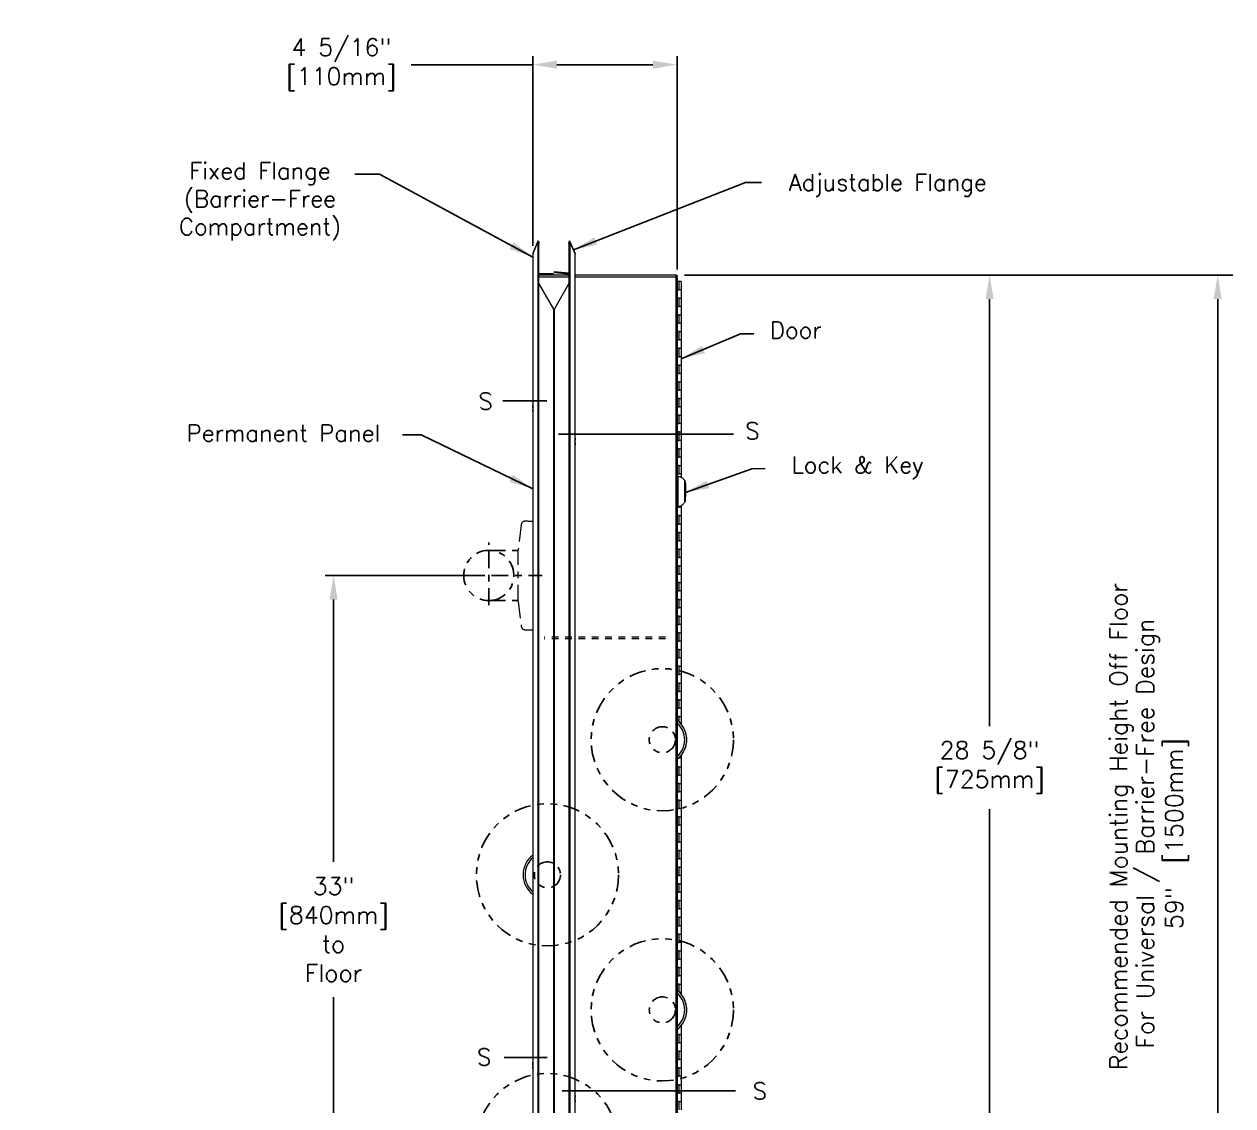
# Model space of a CAD drawing. Header units: inches. Extents: x 1.6 to 46.9, y 1.4 to 31.6.
# Drawn here: x 28.82 to 46.88, y 10.12 to 26.27 of the extents above; entities that cross this region are included whole.
import ezdxf

# ---------------------------------------------------------------- set-up
doc = ezdxf.new("R2010")
doc.units = ezdxf.units.IN
doc.header["$MEASUREMENT"] = 0
doc.header["$PDSIZE"] = -1
for name, pattern in [('CENTER', [0.4, 0.25, -0.05, 0.05, -0.05]), ('HIDDEN', [0.075, 0.05, -0.025]), ('PHANTOM', [0.5, 0.25, -0.05, 0.05, -0.05, 0.05, -0.05])]:
    doc.linetypes.add(name, pattern=pattern)
doc.layers.add('DIMENSIONS', color=1, linetype='Continuous')
doc.layers.add('Object', color=4, linetype='Continuous')
doc.styles.get("Standard").update_dxf_attribs({"font": 'romans.shx'})
doc.dimstyles.get("Standard").update_dxf_attribs({"dimscale": 2, "dimtxt": 0.13, "dimasz": 0.18, "dimexe": 0.063, "dimexo": 0.0625, "dimgap": 0.09, "dimtad": 0, "dimtih": 1, "dimtoh": 1, "dimdec": 4, "dimlfac": 2, "dimzin": 4, "dimdsep": 46, "dimlunit": 5, "dimtxsty": 'Standard', "dimcen": 0.09, "dimadec": 0, "dimazin": 1, "dimtfac": 1, "dimtdec": 4, "dimtofl": 0, "dimtmove": 0, "dimatfit": 3, "dimfxl": 1, "dimfrac": 2, "dimtolj": 1, "dimtzin": 0, "dimarcsym": 0})

# ---------------------------------------------------------------- blocks, each defined once
blk = doc.blocks.new('*D27')
at = {"layer": 'Defpoints', "color": 0}
for p in [(36.417, 25.67), (36.417, 22.841), (38.572, 22.486)]:
    blk.add_point(p, dxfattribs=at)
at = {"layer": 'DIMENSIONS', "color": 0, "lineweight": -2}
for p, q in [((36.417, 25.67), (34.598, 25.67)), ((36.417, 22.966), (36.417, 25.796)), ((38.212, 25.67), (36.777, 25.67)), ((38.572, 22.611), (38.572, 25.796))]:
    blk.add_line(p, q, dxfattribs=at)
at = {"layer": 'DIMENSIONS', "color": 0}
for points in [[(36.777, 25.73), (36.777, 25.61), (36.417, 25.67)], [(38.212, 25.73), (38.212, 25.61), (38.572, 25.67)]]:
    blk.add_solid(points, dxfattribs=at)
at = {"layer": 'DIMENSIONS', "color": 0, "insert": (33.558, 25.67), "char_height": 0.26, "attachment_point": 5}
blk.add_mtext('\\A1;4 5/16"\\P[110mm]', dxfattribs=at)
blk = doc.blocks.new('*D29')
at = {"layer": 'Defpoints', "color": 0}
for p in [(38.557, 22.528), (43.242, 22.528), (38.557, 8.213)]:
    blk.add_point(p, dxfattribs=at)
at = {"layer": 'DIMENSIONS', "color": 0, "lineweight": -2}
for p, q in [((38.682, 22.528), (43.368, 22.528)), ((43.242, 22.168), (43.242, 15.79)), ((43.242, 8.573), (43.242, 14.551)), ((38.682, 8.213), (43.368, 8.213))]:
    blk.add_line(p, q, dxfattribs=at)
at = {"layer": 'DIMENSIONS', "color": 0}
for points in [[(43.182, 22.168), (43.302, 22.168), (43.242, 22.528)], [(43.182, 8.573), (43.302, 8.573), (43.242, 8.213)]]:
    blk.add_solid(points, dxfattribs=at)
at = {"layer": 'DIMENSIONS', "color": 0, "insert": (43.242, 15.171), "char_height": 0.26, "attachment_point": 5}
blk.add_mtext('\\A1;28 5/8"\\P[725mm]', dxfattribs=at)
blk = doc.blocks.new('*D30')
at = {"layer": 'Defpoints', "color": 0}
for p in [(35.76, 18.04), (33.442, 7.461), (35.76, 7.461)]:
    blk.add_point(p, dxfattribs=at)
at = {"layer": 'DIMENSIONS', "color": 0, "lineweight": -2}
for p, q in [((35.635, 18.04), (33.316, 18.04)), ((33.442, 17.68), (33.442, 13.76)), ((33.442, 7.821), (33.442, 11.741))]:
    blk.add_line(p, q, dxfattribs=at)
at = {"layer": 'DIMENSIONS', "color": 0}
for points in [[(33.382, 17.68), (33.502, 17.68), (33.442, 18.04)], [(33.382, 7.821), (33.502, 7.821), (33.442, 7.461)]]:
    blk.add_solid(points, dxfattribs=at)
at = {"layer": 'DIMENSIONS', "color": 0, "insert": (33.442, 12.75), "char_height": 0.26, "attachment_point": 5}
blk.add_mtext('\\A1;33"\\P[840mm]\\Pto\\PFloor', dxfattribs=at)

msp = doc.modelspace()

# ---------------------------------------------------------------- hatches: boundary and pattern name
at = {"linetype": 'Continuous', "lineweight": 0}
h = msp.add_hatch(dxfattribs=at)
h.set_pattern_fill('ANSI31', scale=2, style=0)
edge = h.paths.add_edge_path(flags=0)
edge.add_arc((28.840461, 13.071284), 0.022, 0, 360)

# ---------------------------------------------------------------- linework, layer by layer
at = {"layer": 'DIMENSIONS'}
for p, q in [((38.688372, 22.527983), (46.876033, 22.527983)), ((46.649803, 22.167983), (46.649803, 6.058206)), ((36.626689, 20.650204), (35.972015, 20.650204)), ((39.416514, 20.150204), (36.801101, 20.150204)), ((36.630283, 10.840204), (35.990458, 10.840204)), ((39.444011, 10.340204), (36.853801, 10.340204))]:
    msp.add_line(p, q, dxfattribs=at)
at = {"layer": 'DIMENSIONS', "linetype": 'CENTER', "lineweight": 15}
for p, q in [((36.244256, 18.797258), (36.199012, 18.429869)), ((36.34657, 18.852119), (36.306287, 18.852119)), ((36.199012, 17.649869), (36.199012, 18.429869)), ((36.199012, 17.649869), (36.244256, 17.28248)), ((36.306287, 17.227619), (36.416699, 17.227619))]:
    msp.add_line(p, q, dxfattribs=at)
at = {"layer": 'DIMENSIONS', "linetype": 'CENTER'}
for p, q in [((35.760012, 17.597561), (35.760012, 18.531809)), ((35.760012, 18.414869), (36.199012, 18.414869)), ((35.251723, 18.039869), (36.558813, 18.039869)), ((35.760012, 17.664869), (36.199012, 17.664869))]:
    msp.add_line(p, q, dxfattribs=at)
at = {"layer": 'DIMENSIONS', "linetype": 'PHANTOM'}
for centre, radius in [((38.352422, 15.585483), 1.0625), ((38.352422, 15.585483), 0.195), ((36.636199, 13.567983), 1.0625), ((36.636199, 13.567983), 0.195), ((38.352516, 11.550483), 1.0625), ((38.352516, 11.550483), 0.195), ((36.636199, 9.537983), 1.0625)]:
    msp.add_circle(centre, radius, dxfattribs=at)
at = {"layer": 'DIMENSIONS', "linetype": 'CENTER', "lineweight": 15}
for centre, radius, start, end in [((36.306287, 18.789619), 0.0625, 90, 172.9793855), ((36.399818, 19.663402), 0.813029, 266.2447879, 271.1897536), ((36.306287, 17.290119), 0.0625, 187.0206145, 270)]:
    msp.add_arc(centre, radius, start, end, dxfattribs=at)
at = {"layer": 'DIMENSIONS', "linetype": 'CENTER'}
msp.add_arc((35.760012, 18.039869), 0.375, 272.8064997, 270, dxfattribs=at)
at = {"layer": 'DIMENSIONS'}
msp.add_solid([(46.709803, 22.167983), (46.589803, 22.167983), (46.649803, 22.527983)], dxfattribs=at)
at = {"layer": 'Object', "linetype": 'Continuous', "lineweight": 15}
for p, q in [((36.495034, 23.032132), (36.419065, 22.852332)), ((36.419065, 22.840656), (36.495034, 23.020456)), ((36.496194, 23.034879), (36.495034, 23.032132)), ((36.510012, 23.029041), (36.496194, 23.034879)), ((36.496194, 7.749782), (36.496194, 23.006185)), ((36.496194, 23.006185), (36.510012, 23.000347)), ((36.508052, 23.024404), (36.510012, 23.029041)), ((36.510012, 7.75562), (36.510012, 23.000347)), ((36.971024, 23.034879), (36.957207, 23.029041)), ((36.957207, 23.029041), (36.959166, 23.024404)), ((36.957207, 23.000347), (36.971024, 23.006185)), ((36.957207, 23.000347), (36.957207, 7.75562)), ((36.972184, 23.032132), (36.971024, 23.034879)), ((36.971024, 23.006185), (36.971024, 7.749782)), ((37.048153, 22.852332), (36.972184, 23.032132)), ((36.972184, 23.020456), (37.048153, 22.840656)), ((36.416699, 22.840656), (36.419065, 22.840656)), ((36.416699, 22.840656), (36.416699, 20.57848)), ((36.419065, 22.840656), (36.419065, 20.54183)), ((37.048153, 20.059805), (37.048153, 22.840656)), ((37.048153, 22.840656), (37.050519, 22.840656)), ((37.050519, 20.088701), (37.050519, 22.840656)), ((36.739731, 22.566572), (36.741299, 22.58149)), ((36.741299, 22.58149), (36.957207, 22.558797)), ((36.510012, 22.550483), (36.729199, 22.550483)), ((36.729199, 22.535483), (36.510012, 22.535483)), ((36.957207, 22.527983), (36.510012, 22.527983)), ((36.957207, 22.497983), (36.510012, 22.497983)), ((36.510012, 22.395823), (36.729199, 22.016179)), ((36.729199, 22.535483), (36.729199, 22.550483)), ((36.739731, 22.566572), (36.957207, 22.543714)), ((36.957207, 22.402587), (36.739731, 22.023833)), ((36.957207, 22.399856), (36.741299, 22.023833)), ((38.556949, 22.527983), (37.050519, 22.527983)), ((38.556949, 22.497983), (37.050519, 22.497983)), ((38.556949, 22.497983), (38.556949, 22.527983)), ((38.556949, 8.227983), (38.556949, 22.497983)), ((38.572199, 22.48581), (38.572199, 8.227983)), ((38.603698, 22.432983), (38.572199, 22.432983)), ((38.634949, 22.432983), (38.603698, 22.432983)), ((38.603698, 22.307983), (38.603698, 22.432983)), ((38.634949, 22.432983), (38.634949, 22.307983)), ((38.572448, 22.182983), (38.572448, 22.307983)), ((38.572448, 22.307983), (38.603698, 22.307983)), ((38.572449, 22.307983), (38.572448, 22.307983)), ((38.572449, 22.182983), (38.572449, 22.307983)), ((38.572449, 22.182983), (38.572449, 22.307983)), ((38.634949, 22.307983), (38.603698, 22.307983)), ((38.634949, 22.307983), (38.603699, 22.307983)), ((38.634949, 22.307983), (38.634949, 22.182983)), ((38.603698, 22.182983), (38.572448, 22.182983)), ((38.572449, 22.182983), (38.572448, 22.182983)), ((38.572448, 21.932983), (38.572448, 22.057983)), ((38.572448, 22.057983), (38.603698, 22.057983)), ((38.572449, 22.057983), (38.572448, 22.057983)), ((38.572449, 21.932983), (38.572449, 22.057983)), ((38.572449, 21.932983), (38.572449, 22.057983)), ((38.603698, 22.182983), (38.634949, 22.182983)), ((38.603698, 22.057983), (38.603698, 22.182983)), ((38.634949, 22.057983), (38.603698, 22.057983)), ((38.603699, 22.182983), (38.634949, 22.182983)), ((38.634949, 22.057983), (38.603699, 22.057983)), ((38.634949, 22.182983), (38.634949, 22.057983)), ((38.634949, 22.057983), (38.634949, 21.932983)), ((36.729199, 22.016179), (36.729199, 8.739788)), ((36.739731, 22.023833), (36.741299, 22.023833)), ((36.739731, 8.732134), (36.739731, 22.023833)), ((36.741299, 8.732134), (36.741299, 22.023833)), ((38.603698, 21.932983), (38.572448, 21.932983)), ((38.572449, 21.932983), (38.572448, 21.932983)), ((38.603698, 21.932983), (38.634949, 21.932983)), ((38.603698, 21.807983), (38.603698, 21.932983)), ((38.603699, 21.932983), (38.634949, 21.932983)), ((38.634949, 21.932983), (38.634949, 21.807983)), ((38.572448, 21.682983), (38.572448, 21.807983)), ((38.572448, 21.807983), (38.603698, 21.807983)), ((38.572448, 21.807983), (38.572449, 21.807983)), ((38.603698, 21.682983), (38.572448, 21.682983)), ((38.572448, 21.682983), (38.572449, 21.682983)), ((38.572449, 21.682983), (38.572449, 21.807983)), ((38.572449, 21.682983), (38.572449, 21.807983)), ((38.634949, 21.807983), (38.603698, 21.807983)), ((38.603698, 21.682983), (38.634949, 21.682983)), ((38.603698, 21.557983), (38.603698, 21.682983)), ((38.634949, 21.807983), (38.603699, 21.807983)), ((38.603699, 21.682983), (38.634949, 21.682983)), ((38.634949, 21.807983), (38.634949, 21.682983)), ((38.634949, 21.682983), (38.634949, 21.557983)), ((38.572448, 21.432983), (38.572448, 21.557983)), ((38.572448, 21.557983), (38.603698, 21.557983)), ((38.572448, 21.557983), (38.572449, 21.557983)), ((38.572449, 21.432983), (38.572449, 21.557983)), ((38.572449, 21.432983), (38.572449, 21.557983)), ((38.634949, 21.557983), (38.603698, 21.557983)), ((38.634949, 21.557983), (38.603699, 21.557983)), ((38.634949, 21.557983), (38.634949, 21.432983)), ((38.603698, 21.432983), (38.572448, 21.432983)), ((38.572448, 21.432983), (38.572449, 21.432983)), ((38.572448, 21.182983), (38.572448, 21.307983)), ((38.572448, 21.307983), (38.603698, 21.307983)), ((38.572448, 21.307983), (38.572449, 21.307983)), ((38.572449, 21.182983), (38.572449, 21.307983)), ((38.572449, 21.182983), (38.572449, 21.307983)), ((38.603698, 21.432983), (38.634949, 21.432983)), ((38.603698, 21.307983), (38.603698, 21.432983)), ((38.634949, 21.307983), (38.603698, 21.307983)), ((38.603699, 21.432983), (38.634949, 21.432983)), ((38.634949, 21.307983), (38.603699, 21.307983)), ((38.634949, 21.432983), (38.634949, 21.307983)), ((38.634949, 21.307983), (38.634949, 21.182983)), ((38.603698, 21.182983), (38.572448, 21.182983)), ((38.572448, 21.182983), (38.572449, 21.182983)), ((38.603698, 21.057983), (38.603698, 21.182983)), ((38.603698, 21.182983), (38.634949, 21.182983)), ((38.603699, 21.182983), (38.634949, 21.182983)), ((38.634949, 21.182983), (38.634949, 21.057983)), ((38.572448, 20.932983), (38.572448, 21.057983)), ((38.572448, 21.057983), (38.603698, 21.057983)), ((38.572448, 21.057983), (38.572449, 21.057983)), ((38.572449, 20.932983), (38.572449, 21.057983)), ((38.572449, 20.932983), (38.572449, 21.057983)), ((38.634949, 21.057983), (38.603698, 21.057983)), ((38.634949, 21.057983), (38.603699, 21.057983)), ((38.634949, 21.057983), (38.634949, 20.932983)), ((38.603698, 20.932983), (38.572448, 20.932983)), ((38.572448, 20.932983), (38.572449, 20.932983)), ((38.572448, 20.682983), (38.572448, 20.807983)), ((38.572448, 20.807983), (38.603698, 20.807983)), ((38.572448, 20.807983), (38.572449, 20.807983)), ((38.572449, 20.682983), (38.572449, 20.807983)), ((38.572449, 20.682983), (38.572449, 20.807983)), ((38.603698, 20.932983), (38.634949, 20.932983)), ((38.603698, 20.807983), (38.603698, 20.932983)), ((38.634949, 20.807983), (38.603698, 20.807983)), ((38.603699, 20.932983), (38.634949, 20.932983)), ((38.634949, 20.807983), (38.603699, 20.807983)), ((38.634949, 20.932983), (38.634949, 20.807983)), ((38.634949, 20.807983), (38.634949, 20.682983)), ((38.603698, 20.682983), (38.572448, 20.682983)), ((38.572448, 20.682983), (38.572449, 20.682983)), ((38.603698, 20.682983), (38.634949, 20.682983)), ((38.603698, 20.557983), (38.603698, 20.682983)), ((38.603699, 20.682983), (38.634949, 20.682983)), ((38.634949, 20.682983), (38.634949, 20.557983)), ((36.416699, 20.57848), (36.416699, 20.482487)), ((36.416699, 20.482487), (36.416699, 10.76848)), ((36.419065, 20.519136), (36.419065, 10.73183)), ((38.572448, 20.432983), (38.572448, 20.557983)), ((38.572448, 20.557983), (38.603698, 20.557983)), ((38.572448, 20.557983), (38.572449, 20.557983)), ((38.603698, 20.432983), (38.572448, 20.432983)), ((38.572448, 20.432983), (38.572449, 20.432983)), ((38.572449, 20.432983), (38.572449, 20.557983)), ((38.572449, 20.432983), (38.572449, 20.557983)), ((38.634949, 20.557983), (38.603698, 20.557983)), ((38.603698, 20.432983), (38.634949, 20.432983)), ((38.603698, 20.307983), (38.603698, 20.432983)), ((38.634949, 20.557983), (38.603699, 20.557983)), ((38.603699, 20.432983), (38.634949, 20.432983)), ((38.634949, 20.557983), (38.634949, 20.432983)), ((38.634949, 20.432983), (38.634949, 20.307983)), ((38.572448, 20.182983), (38.572448, 20.307983)), ((38.572448, 20.307983), (38.603698, 20.307983)), ((38.572448, 20.307983), (38.572449, 20.307983)), ((38.572449, 20.182983), (38.572449, 20.307983)), ((38.572449, 20.182983), (38.572449, 20.307983)), ((38.634949, 20.307983), (38.603698, 20.307983)), ((38.634949, 20.307983), (38.603699, 20.307983)), ((38.634949, 20.307983), (38.634949, 20.182983)), ((37.050519, 19.986078), (37.050519, 20.088701)), ((38.603698, 20.182983), (38.572448, 20.182983)), ((38.572448, 19.932983), (38.572448, 20.057983)), ((38.572448, 20.057983), (38.603698, 20.057983)), ((38.572449, 19.932983), (38.572449, 20.057983)), ((38.572449, 19.932983), (38.572449, 20.057983)), ((38.603698, 20.182983), (38.634949, 20.182983)), ((38.603698, 20.057983), (38.603698, 20.182983)), ((38.634949, 20.057983), (38.603698, 20.057983)), ((38.603699, 20.182983), (38.634949, 20.182983)), ((38.634949, 20.057983), (38.603699, 20.057983)), ((38.634949, 20.182983), (38.634949, 20.057983)), ((38.634949, 20.057983), (38.634949, 19.932983)), ((37.048153, 10.249805), (37.048153, 20.014974)), ((37.050519, 10.278701), (37.050519, 19.986078)), ((38.603698, 19.932983), (38.572448, 19.932983)), ((38.603698, 19.932983), (38.634949, 19.932983)), ((38.603698, 19.807983), (38.603698, 19.932983)), ((38.603699, 19.932983), (38.634949, 19.932983)), ((38.634949, 19.932983), (38.634949, 19.807983)), ((38.572448, 19.682983), (38.572448, 19.807983)), ((38.572448, 19.807983), (38.603698, 19.807983)), ((38.603698, 19.682983), (38.572448, 19.682983)), ((38.572449, 19.682983), (38.572449, 19.807983)), ((38.572449, 19.682983), (38.572449, 19.807983)), ((38.634949, 19.807983), (38.603698, 19.807983)), ((38.603698, 19.682983), (38.634949, 19.682983)), ((38.603698, 19.557983), (38.603698, 19.682983)), ((38.634949, 19.807983), (38.603699, 19.807983)), ((38.603699, 19.682983), (38.634949, 19.682983)), ((38.634949, 19.807983), (38.634949, 19.682983)), ((38.634949, 19.682983), (38.634949, 19.557983)), ((38.572448, 19.515406), (38.572448, 19.557983)), ((38.572448, 19.557983), (38.603698, 19.557983)), ((38.572449, 19.515405), (38.572449, 19.557983)), ((38.572449, 19.515405), (38.572449, 19.557983)), ((38.634949, 19.557983), (38.603698, 19.557983)), ((38.634949, 19.557983), (38.603699, 19.557983)), ((38.634949, 19.557983), (38.634949, 19.506681)), ((38.696908, 19.352635), (38.696908, 19.414676)), ((38.696908, 19.414676), (38.696909, 19.414676)), ((38.696909, 19.414676), (38.696909, 19.352635)), ((38.696908, 19.219676), (38.696908, 19.236717)), ((38.696909, 19.219676), (38.696908, 19.219676)), ((38.696909, 19.236717), (38.696909, 19.219676)), ((38.572448, 18.932983), (38.572448, 19.057983)), ((38.572448, 19.057983), (38.603698, 19.057983)), ((38.572449, 18.932983), (38.572449, 19.057983)), ((38.572449, 18.932983), (38.572449, 19.057983)), ((38.603698, 19.057983), (38.603698, 19.070464)), ((38.634949, 19.057983), (38.603698, 19.057983)), ((38.634949, 19.057983), (38.603699, 19.057983)), ((38.634949, 19.082873), (38.634949, 19.057983)), ((38.634949, 19.057983), (38.634949, 18.932983)), ((38.603698, 18.932983), (38.572448, 18.932983)), ((38.572448, 18.682983), (38.572448, 18.807983)), ((38.572448, 18.807983), (38.603698, 18.807983)), ((38.572449, 18.682983), (38.572449, 18.807983)), ((38.572449, 18.682983), (38.572449, 18.807983)), ((38.603698, 18.932983), (38.634949, 18.932983)), ((38.603698, 18.807983), (38.603698, 18.932983)), ((38.634949, 18.807983), (38.603698, 18.807983)), ((38.603699, 18.932983), (38.634949, 18.932983)), ((38.634949, 18.807983), (38.603699, 18.807983)), ((38.634949, 18.932983), (38.634949, 18.807983)), ((38.634949, 18.807983), (38.634949, 18.682983)), ((38.603698, 18.682983), (38.572448, 18.682983)), ((38.603698, 18.682983), (38.634949, 18.682983)), ((38.603698, 18.557983), (38.603698, 18.682983)), ((38.603699, 18.682983), (38.634949, 18.682983)), ((38.634949, 18.682983), (38.634949, 18.557983)), ((38.572448, 18.432983), (38.572448, 18.557983)), ((38.572448, 18.557983), (38.603698, 18.557983)), ((38.603698, 18.432983), (38.572448, 18.432983)), ((38.572449, 18.432983), (38.572449, 18.557983)), ((38.572449, 18.432983), (38.572449, 18.557983)), ((38.634949, 18.557983), (38.603698, 18.557983)), ((38.603698, 18.432983), (38.634949, 18.432983)), ((38.603698, 18.307983), (38.603698, 18.432983)), ((38.634949, 18.557983), (38.603699, 18.557983)), ((38.603699, 18.432983), (38.634949, 18.432983)), ((38.634949, 18.557983), (38.634949, 18.432983)), ((38.634949, 18.432983), (38.634949, 18.307983)), ((38.572448, 18.182983), (38.572448, 18.307983)), ((38.572448, 18.307983), (38.603698, 18.307983)), ((38.572449, 18.182983), (38.572449, 18.307983)), ((38.572449, 18.182983), (38.572449, 18.307983)), ((38.634949, 18.307983), (38.603698, 18.307983)), ((38.634949, 18.307983), (38.603699, 18.307983)), ((38.634949, 18.307983), (38.634949, 18.182983)), ((38.603698, 18.182983), (38.572448, 18.182983)), ((38.572448, 17.932983), (38.572448, 18.057983)), ((38.572448, 18.057983), (38.603698, 18.057983)), ((38.572449, 17.932983), (38.572449, 18.057983)), ((38.572449, 17.932983), (38.572449, 18.057983)), ((38.603698, 18.182983), (38.634949, 18.182983)), ((38.603698, 18.057983), (38.603698, 18.182983)), ((38.634949, 18.057983), (38.603698, 18.057983)), ((38.603699, 18.182983), (38.634949, 18.182983)), ((38.634949, 18.057983), (38.603699, 18.057983)), ((38.634949, 18.182983), (38.634949, 18.057983)), ((38.634949, 18.057983), (38.634949, 17.932983)), ((38.603698, 17.932983), (38.572448, 17.932983)), ((38.603698, 17.932983), (38.634949, 17.932983)), ((38.603698, 17.807983), (38.603698, 17.932983)), ((38.603699, 17.932983), (38.634949, 17.932983)), ((38.634949, 17.932983), (38.634949, 17.807983)), ((38.572448, 17.682983), (38.572448, 17.807983)), ((38.572448, 17.807983), (38.603698, 17.807983)), ((38.572449, 17.682983), (38.572449, 17.807983)), ((38.572449, 17.682983), (38.572449, 17.807983)), ((38.634949, 17.807983), (38.603698, 17.807983)), ((38.634949, 17.807983), (38.603699, 17.807983)), ((38.634949, 17.807983), (38.634949, 17.682983)), ((38.603698, 17.682983), (38.572448, 17.682983)), ((38.572448, 17.432983), (38.572448, 17.557983)), ((38.572448, 17.557983), (38.603698, 17.557983)), ((38.572449, 17.432983), (38.572449, 17.557983)), ((38.572449, 17.432983), (38.572449, 17.557983)), ((38.603698, 17.682983), (38.634949, 17.682983)), ((38.603698, 17.557983), (38.603698, 17.682983)), ((38.634949, 17.557983), (38.603698, 17.557983)), ((38.603699, 17.682983), (38.634949, 17.682983)), ((38.634949, 17.557983), (38.603699, 17.557983)), ((38.634949, 17.682983), (38.634949, 17.557983)), ((38.634949, 17.557983), (38.634949, 17.432983)), ((38.603698, 17.432983), (38.572448, 17.432983)), ((38.603698, 17.307983), (38.603698, 17.432983)), ((38.603698, 17.432983), (38.634949, 17.432983)), ((38.603699, 17.432983), (38.634949, 17.432983)), ((38.634949, 17.432983), (38.634949, 17.307983)), ((38.572448, 17.182983), (38.572448, 17.307983)), ((38.572448, 17.307983), (38.603698, 17.307983)), ((38.603698, 17.182983), (38.572448, 17.182983)), ((38.572449, 17.182983), (38.572449, 17.307983)), ((38.572449, 17.182983), (38.572449, 17.307983)), ((38.634949, 17.307983), (38.603698, 17.307983)), ((38.603698, 17.182983), (38.634949, 17.182983)), ((38.603698, 17.057983), (38.603698, 17.182983)), ((38.634949, 17.307983), (38.603699, 17.307983)), ((38.603699, 17.182983), (38.634949, 17.182983)), ((38.634949, 17.307983), (38.634949, 17.182983)), ((38.634949, 17.182983), (38.634949, 17.057983)), ((38.572448, 16.932983), (38.572448, 17.057983)), ((38.572448, 17.057983), (38.603698, 17.057983)), ((38.572449, 16.932983), (38.572449, 17.057983)), ((38.572449, 16.932983), (38.572449, 17.057983)), ((38.634949, 17.057983), (38.603698, 17.057983)), ((38.634949, 17.057983), (38.603699, 17.057983)), ((38.634949, 17.057983), (38.634949, 16.932983)), ((38.603698, 16.932983), (38.572448, 16.932983)), ((38.572448, 16.682983), (38.572448, 16.807983)), ((38.572448, 16.807983), (38.603698, 16.807983)), ((38.572449, 16.682983), (38.572449, 16.807983)), ((38.572449, 16.682983), (38.572449, 16.807983)), ((38.603698, 16.807983), (38.603698, 16.932983)), ((38.603698, 16.932983), (38.634949, 16.932983)), ((38.634949, 16.807983), (38.603698, 16.807983)), ((38.603699, 16.932983), (38.634949, 16.932983)), ((38.634949, 16.807983), (38.603699, 16.807983)), ((38.634949, 16.932983), (38.634949, 16.807983)), ((38.634949, 16.807983), (38.634949, 16.682983)), ((38.603698, 16.682983), (38.572448, 16.682983)), ((38.603698, 16.557983), (38.603698, 16.682983)), ((38.603698, 16.682983), (38.634949, 16.682983)), ((38.603699, 16.682983), (38.634949, 16.682983)), ((38.634949, 16.682983), (38.634949, 16.557983)), ((38.572448, 16.432983), (38.572448, 16.557983)), ((38.572448, 16.557983), (38.603698, 16.557983)), ((38.603698, 16.432983), (38.572448, 16.432983)), ((38.572449, 16.432983), (38.572449, 16.557983)), ((38.572449, 16.432983), (38.572449, 16.557983)), ((38.634949, 16.557983), (38.603698, 16.557983)), ((38.603698, 16.307983), (38.603698, 16.432983)), ((38.603698, 16.432983), (38.634949, 16.432983)), ((38.634949, 16.557983), (38.603699, 16.557983)), ((38.603699, 16.432983), (38.634949, 16.432983)), ((38.634949, 16.557983), (38.634949, 16.432983)), ((38.634949, 16.432983), (38.634949, 16.307983)), ((38.572448, 16.182983), (38.572448, 16.307983)), ((38.572448, 16.307983), (38.603698, 16.307983)), ((38.572449, 16.182983), (38.572449, 16.307983)), ((38.572449, 16.182983), (38.572449, 16.307983)), ((38.634949, 16.307983), (38.603698, 16.307983)), ((38.634949, 16.307983), (38.603699, 16.307983)), ((38.634949, 16.307983), (38.634949, 16.182983)), ((38.603698, 16.182983), (38.572448, 16.182983)), ((38.603698, 16.182983), (38.634949, 16.182983)), ((38.603698, 16.057983), (38.603698, 16.182983)), ((38.603699, 16.182983), (38.634949, 16.182983)), ((38.634949, 16.182983), (38.634949, 16.057983)), ((38.572448, 15.932983), (38.572448, 16.057983)), ((38.572448, 16.057983), (38.603698, 16.057983)), ((38.603698, 15.932983), (38.572448, 15.932983)), ((38.572449, 15.932983), (38.572449, 16.057983)), ((38.572449, 15.932983), (38.572449, 16.057983)), ((38.634949, 16.057983), (38.603698, 16.057983)), ((38.603698, 15.932983), (38.634949, 15.932983)), ((38.603698, 15.850309), (38.603698, 15.932983)), ((38.634949, 16.057983), (38.603699, 16.057983)), ((38.603699, 15.932983), (38.634949, 15.932983)), ((38.634949, 16.057983), (38.634949, 15.932983)), ((38.634949, 15.932983), (38.634949, 15.81669)), ((38.634949, 15.354277), (38.634949, 15.307983)), ((38.691019, 15.449181), (38.691063, 15.449181)), ((38.691204, 15.449642), (38.691063, 15.449181)), ((38.691066, 15.449181), (38.69111, 15.449181)), ((38.691251, 15.449642), (38.69111, 15.449181)), ((38.709353, 15.508945), (38.709205, 15.50846)), ((38.7094, 15.508945), (38.709251, 15.50846)), ((38.709309, 15.508945), (38.709353, 15.508945)), ((38.709312, 15.508958), (38.709353, 15.508945)), ((38.709356, 15.508945), (38.7094, 15.508945)), ((38.709359, 15.508958), (38.7094, 15.508945)), ((38.572448, 15.182983), (38.572448, 15.294185)), ((38.603698, 15.182983), (38.572448, 15.182983)), ((38.572449, 15.182983), (38.572449, 15.294186)), ((38.572449, 15.182983), (38.572449, 15.294185)), ((38.589621, 15.307983), (38.603698, 15.307983)), ((38.603698, 15.307983), (38.603698, 15.320658)), ((38.634949, 15.307983), (38.603698, 15.307983)), ((38.603698, 15.182983), (38.634949, 15.182983)), ((38.603698, 15.057983), (38.603698, 15.182983)), ((38.634949, 15.307983), (38.603699, 15.307983)), ((38.603699, 15.182983), (38.634949, 15.182983)), ((38.634949, 15.307983), (38.634949, 15.182983)), ((38.634949, 15.182983), (38.634949, 15.057983)), ((38.572448, 14.932983), (38.572448, 15.057983)), ((38.572448, 15.057983), (38.603698, 15.057983)), ((38.572449, 14.932983), (38.572449, 15.057983)), ((38.572449, 14.932983), (38.572449, 15.057983)), ((38.634949, 15.057983), (38.603698, 15.057983)), ((38.634949, 15.057983), (38.603699, 15.057983)), ((38.634949, 15.057983), (38.634949, 14.932983)), ((38.603698, 14.932983), (38.572448, 14.932983)), ((38.572448, 14.682983), (38.572448, 14.807983)), ((38.572448, 14.807983), (38.603698, 14.807983)), ((38.572449, 14.682983), (38.572449, 14.807983)), ((38.572449, 14.682983), (38.572449, 14.807983)), ((38.603698, 14.807983), (38.603698, 14.932983)), ((38.603698, 14.932983), (38.634949, 14.932983)), ((38.634949, 14.807983), (38.603698, 14.807983)), ((38.603699, 14.932983), (38.634949, 14.932983)), ((38.634949, 14.807983), (38.603699, 14.807983)), ((38.634949, 14.932983), (38.634949, 14.807983)), ((38.634949, 14.807983), (38.634949, 14.682983)), ((38.603698, 14.682983), (38.572448, 14.682983)), ((38.603698, 14.557983), (38.603698, 14.682983)), ((38.603698, 14.682983), (38.634949, 14.682983)), ((38.603699, 14.682983), (38.634949, 14.682983)), ((38.634949, 14.682983), (38.634949, 14.557983)), ((38.572448, 14.432983), (38.572448, 14.557983)), ((38.572448, 14.557983), (38.603698, 14.557983)), ((38.572449, 14.432983), (38.572449, 14.557983)), ((38.572449, 14.432983), (38.572449, 14.557983)), ((38.634949, 14.557983), (38.603698, 14.557983)), ((38.634949, 14.557983), (38.603699, 14.557983)), ((38.634949, 14.557983), (38.634949, 14.432983)), ((38.603698, 14.432983), (38.572448, 14.432983)), ((38.572448, 14.182983), (38.572448, 14.307983)), ((38.572448, 14.307983), (38.603698, 14.307983)), ((38.572449, 14.182983), (38.572449, 14.307983)), ((38.572449, 14.182983), (38.572449, 14.307983)), ((38.603698, 14.432983), (38.634949, 14.432983)), ((38.603698, 14.307983), (38.603698, 14.432983)), ((38.634949, 14.307983), (38.603698, 14.307983)), ((38.603699, 14.432983), (38.634949, 14.432983)), ((38.634949, 14.307983), (38.603699, 14.307983)), ((38.634949, 14.432983), (38.634949, 14.307983)), ((38.634949, 14.307983), (38.634949, 14.182983)), ((38.603698, 14.182983), (38.572448, 14.182983)), ((38.603698, 14.057983), (38.603698, 14.182983)), ((38.603698, 14.182983), (38.634949, 14.182983)), ((38.603699, 14.182983), (38.634949, 14.182983)), ((38.634949, 14.182983), (38.634949, 14.057983)), ((38.572448, 13.932983), (38.572448, 14.057983)), ((38.572448, 14.057983), (38.603698, 14.057983)), ((38.603698, 13.932983), (38.572448, 13.932983)), ((38.572449, 13.932983), (38.572449, 14.057983)), ((38.572449, 13.932983), (38.572449, 14.057983)), ((38.634949, 14.057983), (38.603698, 14.057983)), ((38.603698, 13.807983), (38.603698, 13.932983)), ((38.603698, 13.932983), (38.634949, 13.932983)), ((38.634949, 14.057983), (38.603699, 14.057983)), ((38.603699, 13.932983), (38.634949, 13.932983)), ((38.634949, 14.057983), (38.634949, 13.932983)), ((38.634949, 13.932983), (38.634949, 13.807983)), ((38.572448, 13.682983), (38.572448, 13.807983)), ((38.572448, 13.807983), (38.603698, 13.807983)), ((38.572449, 13.682983), (38.572449, 13.807983)), ((38.572449, 13.682983), (38.572449, 13.807983)), ((38.634949, 13.807983), (38.603698, 13.807983)), ((38.634949, 13.807983), (38.603699, 13.807983)), ((38.634949, 13.807983), (38.634949, 13.682983)), ((38.603698, 13.682983), (38.572448, 13.682983)), ((38.572448, 13.432983), (38.572448, 13.557983)), ((38.572448, 13.557983), (38.603698, 13.557983)), ((38.572449, 13.432983), (38.572449, 13.557983)), ((38.572449, 13.432983), (38.572449, 13.557983)), ((38.603698, 13.557983), (38.603698, 13.682983)), ((38.603698, 13.682983), (38.634949, 13.682983)), ((38.634949, 13.557983), (38.603698, 13.557983)), ((38.603699, 13.682983), (38.634949, 13.682983)), ((38.634949, 13.557983), (38.603699, 13.557983)), ((38.634949, 13.682983), (38.634949, 13.557983)), ((38.634949, 13.557983), (38.634949, 13.432983)), ((38.603698, 13.432983), (38.572448, 13.432983)), ((38.603698, 13.307983), (38.603698, 13.432983)), ((38.603698, 13.432983), (38.634949, 13.432983)), ((38.603699, 13.432983), (38.634949, 13.432983)), ((38.634949, 13.432983), (38.634949, 13.307983)), ((38.572448, 13.182983), (38.572448, 13.307983)), ((38.572448, 13.307983), (38.603698, 13.307983)), ((38.603698, 13.182983), (38.572448, 13.182983)), ((38.572449, 13.182983), (38.572449, 13.307983)), ((38.572449, 13.182983), (38.572449, 13.307983)), ((38.634949, 13.307983), (38.603698, 13.307983)), ((38.603698, 13.182983), (38.634949, 13.182983)), ((38.603698, 13.057983), (38.603698, 13.182983)), ((38.634949, 13.307983), (38.603699, 13.307983)), ((38.603699, 13.182983), (38.634949, 13.182983)), ((38.634949, 13.307983), (38.634949, 13.182983)), ((38.634949, 13.182983), (38.634949, 13.057983)), ((38.572448, 12.932983), (38.572448, 13.057983)), ((38.572448, 13.057983), (38.603698, 13.057983)), ((38.572449, 12.932983), (38.572449, 13.057983)), ((38.572449, 12.932983), (38.572449, 13.057983)), ((38.634949, 13.057983), (38.603698, 13.057983)), ((38.634949, 13.057983), (38.603699, 13.057983)), ((38.634949, 13.057983), (38.634949, 12.932983)), ((38.571917, 10.282983), (38.571917, 12.902983)), ((38.603698, 12.932983), (38.572448, 12.932983)), ((38.603698, 12.932983), (38.634949, 12.932983)), ((38.603698, 12.807983), (38.603698, 12.932983)), ((38.603699, 12.932983), (38.634949, 12.932983)), ((38.634949, 12.932983), (38.634949, 12.807983)), ((38.572448, 12.682983), (38.572448, 12.807983)), ((38.572448, 12.807983), (38.603698, 12.807983)), ((38.603698, 12.682983), (38.572448, 12.682983)), ((38.572449, 12.682983), (38.572449, 12.807983)), ((38.572449, 12.682983), (38.572449, 12.807983)), ((38.634949, 12.807983), (38.603698, 12.807983)), ((38.603698, 12.557983), (38.603698, 12.682983)), ((38.603698, 12.682983), (38.634949, 12.682983)), ((38.634949, 12.807983), (38.603699, 12.807983)), ((38.603699, 12.682983), (38.634949, 12.682983)), ((38.634949, 12.807983), (38.634949, 12.682983)), ((38.634949, 12.682983), (38.634949, 12.557983)), ((38.572448, 12.432983), (38.572448, 12.557983)), ((38.572448, 12.557983), (38.603698, 12.557983)), ((38.572449, 12.432983), (38.572449, 12.557983)), ((38.572449, 12.432983), (38.572449, 12.557983)), ((38.634949, 12.557983), (38.603698, 12.557983)), ((38.634949, 12.557983), (38.603699, 12.557983)), ((38.634949, 12.557983), (38.634949, 12.432983)), ((38.603698, 12.432983), (38.572448, 12.432983)), ((38.572448, 12.182983), (38.572448, 12.307983)), ((38.572448, 12.307983), (38.603698, 12.307983)), ((38.572449, 12.182983), (38.572449, 12.307983)), ((38.572449, 12.182983), (38.572449, 12.307983)), ((38.603698, 12.432983), (38.634949, 12.432983)), ((38.603698, 12.307983), (38.603698, 12.432983)), ((38.634949, 12.307983), (38.603698, 12.307983)), ((38.603699, 12.432983), (38.634949, 12.432983)), ((38.634949, 12.307983), (38.603699, 12.307983)), ((38.634949, 12.432983), (38.634949, 12.307983)), ((38.634949, 12.307983), (38.634949, 12.182983)), ((38.603698, 12.182983), (38.572448, 12.182983)), ((38.603698, 12.182983), (38.634949, 12.182983)), ((38.603698, 12.057983), (38.603698, 12.182983)), ((38.603699, 12.182983), (38.634949, 12.182983)), ((38.634949, 12.182983), (38.634949, 12.057983)), ((38.572448, 11.932983), (38.572448, 12.057983)), ((38.572448, 12.057983), (38.603698, 12.057983)), ((38.603698, 11.932983), (38.572448, 11.932983)), ((38.572449, 11.932983), (38.572449, 12.057983)), ((38.572449, 11.932983), (38.572449, 12.057983)), ((38.634949, 12.057983), (38.603698, 12.057983)), ((38.603698, 11.932983), (38.634949, 11.932983)), ((38.603698, 11.815309), (38.603698, 11.932983)), ((38.634949, 12.057983), (38.603699, 12.057983)), ((38.603699, 11.932983), (38.634949, 11.932983)), ((38.634949, 12.057983), (38.634949, 11.932983)), ((38.634949, 11.932983), (38.634949, 11.807983)), ((38.634949, 11.807983), (38.611203, 11.807983)), ((38.634949, 11.807983), (38.634949, 11.78169)), ((38.715439, 11.588499), (38.715483, 11.588499)), ((38.715483, 11.588499), (38.715493, 11.587983)), ((38.715486, 11.588499), (38.71553, 11.588499)), ((38.71553, 11.588499), (38.715539, 11.587983)), ((38.716603, 11.52601), (38.716647, 11.52601)), ((38.716647, 11.52601), (38.716603, 11.526009)), ((38.716637, 11.526529), (38.716647, 11.52601)), ((38.716649, 11.52601), (38.716693, 11.52601)), ((38.716693, 11.52601), (38.716649, 11.526009)), ((38.716684, 11.526529), (38.716693, 11.52601)), ((38.572448, 11.182983), (38.572448, 11.259185)), ((38.572449, 11.182983), (38.572449, 11.259186)), ((38.572449, 11.182983), (38.572449, 11.259185)), ((38.634949, 11.307983), (38.625314, 11.307983)), ((38.634949, 11.319277), (38.634949, 11.307983)), ((38.634949, 11.307983), (38.634949, 11.182983)), ((38.603698, 11.182983), (38.572448, 11.182983)), ((38.572448, 10.932983), (38.572448, 11.057983)), ((38.572448, 11.057983), (38.603698, 11.057983)), ((38.572449, 10.932983), (38.572449, 11.057983)), ((38.572449, 10.932983), (38.572449, 11.057983)), ((38.603698, 11.057983), (38.603698, 11.182983)), ((38.603698, 11.182983), (38.634949, 11.182983)), ((38.634949, 11.057983), (38.603698, 11.057983)), ((38.603699, 11.182983), (38.634949, 11.182983)), ((38.634949, 11.057983), (38.603699, 11.057983)), ((38.634949, 11.182983), (38.634949, 11.057983)), ((38.634949, 11.057983), (38.634949, 10.932983)), ((38.603698, 10.932983), (38.572448, 10.932983)), ((38.603698, 10.807983), (38.603698, 10.932983)), ((38.603698, 10.932983), (38.634949, 10.932983)), ((38.603699, 10.932983), (38.634949, 10.932983)), ((38.634949, 10.932983), (38.634949, 10.807983)), ((36.416699, 10.76848), (36.416699, 10.672487)), ((36.416699, 10.672487), (36.416699, 7.915311)), ((36.419065, 10.709136), (36.419065, 7.915311)), ((38.572448, 10.682983), (38.572448, 10.807983)), ((38.572448, 10.807983), (38.603698, 10.807983)), ((38.603698, 10.682983), (38.572448, 10.682983)), ((38.572449, 10.682983), (38.572449, 10.807983)), ((38.572449, 10.682983), (38.572449, 10.807983)), ((38.634949, 10.807983), (38.603698, 10.807983)), ((38.603698, 10.682983), (38.634949, 10.682983)), ((38.603698, 10.557983), (38.603698, 10.682983)), ((38.634949, 10.807983), (38.603699, 10.807983)), ((38.603699, 10.682983), (38.634949, 10.682983)), ((38.634949, 10.807983), (38.634949, 10.682983)), ((38.634949, 10.682983), (38.634949, 10.557983)), ((38.572448, 10.432983), (38.572448, 10.557983)), ((38.572448, 10.557983), (38.603698, 10.557983)), ((38.572449, 10.432983), (38.572449, 10.557983)), ((38.572449, 10.432983), (38.572449, 10.557983)), ((38.634949, 10.557983), (38.603698, 10.557983)), ((38.634949, 10.557983), (38.603699, 10.557983)), ((38.634949, 10.557983), (38.634949, 10.432983)), ((38.603698, 10.432983), (38.572448, 10.432983)), ((38.572448, 10.432983), (38.572449, 10.432983)), ((38.572448, 10.182983), (38.572448, 10.307983)), ((38.572448, 10.307983), (38.603698, 10.307983)), ((38.572448, 10.307983), (38.572449, 10.307983)), ((38.572449, 10.182983), (38.572449, 10.307983)), ((38.572449, 10.182983), (38.572449, 10.307983)), ((38.603698, 10.432983), (38.634949, 10.432983)), ((38.603698, 10.307983), (38.603698, 10.432983)), ((38.634949, 10.307983), (38.603698, 10.307983)), ((38.603699, 10.432983), (38.634949, 10.432983)), ((38.634949, 10.307983), (38.603699, 10.307983)), ((38.634949, 10.432983), (38.634949, 10.307983)), ((38.634949, 10.307983), (38.634949, 10.182983)), ((37.048153, 7.915311), (37.048153, 10.204974)), ((37.050519, 10.176078), (37.050519, 10.278701)), ((37.050519, 7.915311), (37.050519, 10.176078)), ((38.603698, 10.182983), (38.572448, 10.182983)), ((38.572448, 10.182983), (38.572449, 10.182983)), ((38.603698, 10.057983), (38.603698, 10.182983)), ((38.603698, 10.182983), (38.634949, 10.182983)), ((38.603699, 10.182983), (38.634949, 10.182983)), ((38.634949, 10.182983), (38.634949, 10.057983))]:
    msp.add_line(p, q, dxfattribs=at)
at = {"layer": 'Object', "linetype": 'HIDDEN', "lineweight": 15}
for p, q in [((38.399449, 17.117983), (36.589449, 17.117983)), ((38.399449, 17.092983), (36.589449, 17.092983))]:
    msp.add_line(p, q, dxfattribs=at)
at = {"layer": 'Object', "linetype": 'Continuous', "lineweight": 15, "flags": 128}
for points in [[(38.588627, 19.067275), (38.588625, 19.07073), (38.588624, 19.080989), (38.588622, 19.097741), (38.588621, 19.120477), (38.58862, 19.148506), (38.588619, 19.180976), (38.588618, 19.2169), (38.588618, 19.255188), (38.588618, 19.294676), (38.588618, 19.334164), (38.588618, 19.372452), (38.588619, 19.408377), (38.58862, 19.440847), (38.588621, 19.468876), (38.588622, 19.491612), (38.588624, 19.508364), (38.588625, 19.518623), (38.588627, 19.522077), (38.588627, 19.522077)], [(38.686909, 19.137176), (38.686907, 19.139251), (38.686906, 19.148362), (38.686905, 19.164315), (38.686904, 19.186364), (38.686903, 19.213477), (38.686902, 19.244386), (38.686902, 19.277648), (38.686902, 19.311705), (38.686902, 19.344966), (38.686903, 19.375876), (38.686904, 19.402989), (38.686905, 19.425037), (38.686906, 19.44099), (38.686907, 19.450101), (38.686909, 19.452176)], [(38.696908, 19.352635), (38.696907, 19.343704), (38.696906, 19.330167), (38.696906, 19.313296), (38.696906, 19.294676), (38.696906, 19.276056), (38.696906, 19.259185), (38.696907, 19.245648), (38.696908, 19.236717)], [(38.696909, 19.236717), (38.69691, 19.245648), (38.696911, 19.259185), (38.696911, 19.276056), (38.696911, 19.294676), (38.696911, 19.313296), (38.696911, 19.330167), (38.69691, 19.343704), (38.696909, 19.352635)]]:
    msp.add_lwpolyline(points, dxfattribs=at)
at = {"layer": 'Object', "linetype": 'Continuous', "lineweight": 15}
for centre, radius, start, end in [((36.446699, 22.840656), 0.03, 157.095, 180), ((36.433884, 22.846494), 0.015928, 158.498426, 201.501574), ((37.033334, 22.846494), 0.015928, 338.498426, 21.501574), ((37.020519, 22.840656), 0.03, 360, 22.905), ((-214.954477, 19.248595), 253.651454, 359.97878535, 0.04203285), ((38.352515, 15.585483), 0.365, 347.8956332, 52.9956659), ((38.352468, 15.585483), 0.365, 347.8956332, 52.9864915), ((38.352423, 15.585483), 0.365, 307.0224426, 52.9775574), ((38.352516, 15.585483), 0.365, 307.0040726, 52.9467704), ((38.352422, 15.585483), 0.335, 310.9995695, 49.0004305), ((38.352471, 15.585483), 0.365, 347.8956332, 52.9378317), ((38.352424, 15.585483), 0.365, 347.8956332, 52.9286504), ((38.352424, 15.585483), 0.365, 307.022181, 338.0726868), ((38.352471, 15.585483), 0.365, 307.0130055, 338.0726868), ((38.352468, 15.585483), 0.365, 307.0135085, 338.0726868), ((38.352515, 15.585483), 0.365, 307.0043341, 338.0726868), ((38.352424, 15.585483), 0.365, 338.0726868, 347.8956332), ((38.352468, 15.585483), 0.365, 338.0726868, 347.8956332), ((38.352471, 15.585483), 0.365, 338.0726868, 347.8956332), ((38.352515, 15.585483), 0.365, 338.0726868, 347.8956332), ((36.636199, 13.567983), 0.365, 126.96807, 181.0669248), ((36.636199, 13.567983), 0.335, 130.9366279, 181.0669248), ((36.636199, 13.567983), 0.365, 181.0669248, 233.03193), ((36.636199, 13.567983), 0.335, 181.0669248, 229.0633721), ((38.352515, 11.550483), 0.365, 5.9784, 52.9956659), ((38.352468, 11.550483), 0.365, 5.9784, 52.9864915), ((38.352423, 11.550483), 0.365, 307.0224426, 52.9775574), ((38.352516, 11.550483), 0.365, 307.0040726, 52.9467704), ((38.352422, 11.550483), 0.335, 310.9995695, 49.0004305), ((38.352471, 11.550483), 0.365, 5.9784, 52.9378317), ((38.352424, 11.550483), 0.365, 5.9784, 52.9286504), ((38.352424, 11.550483), 0.365, 356.1554485, 5.9784), ((38.352468, 11.550483), 0.365, 356.1554485, 5.9784), ((38.352471, 11.550483), 0.365, 356.1554485, 5.9784), ((38.352515, 11.550483), 0.365, 356.1554485, 5.9784), ((38.352424, 11.550483), 0.365, 307.022181, 356.1554485), ((38.352471, 11.550483), 0.365, 307.0130055, 356.1554485), ((38.352468, 11.550483), 0.365, 307.0135085, 356.1554485), ((38.352515, 11.550483), 0.365, 307.0043341, 356.1554485)]:
    msp.add_arc(centre, radius, start, end, dxfattribs=at)
at = {"layer": 'Object', "linetype": 'Continuous', "lineweight": 15, "extrusion": (0, 0, -1)}
for centre, major_axis, ratio, start_param, end_param in [((36.484071, 23.006185), (0, 0.033426), 0.362701598, 1.129685416, 1.570796327), ((36.497888, 23.000347), (0, 0.033426), 0.362701598, 0.994346285, 1.570796327), ((36.96933, 23.000347), (0, 0.033426), 0.362701598, 4.71238898, 5.288839022), ((36.983148, 23.006185), (0, 0.033426), 0.362701598, 4.71238898, 5.153499892), ((36.377247, 20.530483), (0, 0.099622), 0.42251938, 1.456647393, 1.684945261), ((37.089166, 20.03739), (0, 0.099622), 0.42251938, 4.48544328, 4.93933468), ((36.377247, 10.720483), (0, 0.099622), 0.42251938, 1.456647393, 1.684945261), ((37.089166, 10.22739), (0, 0.099622), 0.42251938, 4.48544328, 4.93933468)]:
    msp.add_ellipse(centre, major_axis=major_axis, ratio=ratio, start_param=start_param, end_param=end_param, dxfattribs=at)
at = {"layer": 'Object', "linetype": 'Continuous', "lineweight": 15}
for points, knots in [([(36.495034, 23.032132), (36.494878, 23.031682), (36.494561, 23.030769), (36.494336, 23.028828), (36.494324, 23.026462), (36.494533, 23.023671), (36.494863, 23.021551), (36.495034, 23.020456)], [0, 0, 0, 0, 0.1936042914, 0.3924773938, 0.5862549315, 0.7862569506, 1, 1, 1, 1]), ([(36.508052, 23.024404), (36.507838, 23.023646), (36.507405, 23.022112), (36.507835, 23.019758), (36.508052, 23.018566)], [0, 0, 0, 0, 0.493724728, 1, 1, 1, 1]), ([(36.959166, 23.018566), (36.95938, 23.019729), (36.959813, 23.022084), (36.959383, 23.023624), (36.959166, 23.024404)], [0, 0, 0, 0, 0.493724728, 1, 1, 1, 1]), ([(36.972184, 23.020456), (36.972465, 23.022437), (36.973027, 23.026404), (36.972832, 23.030199), (36.972353, 23.031628), (36.972184, 23.032132)], [0, 0, 0, 0, 0.3922605294, 0.7856369594, 1, 1, 1, 1]), ([(38.556949, 22.527983), (38.558946, 22.527983), (38.560941, 22.527587), (38.56463, 22.526059), (38.566321, 22.524928), (38.569144, 22.522105), (38.570275, 22.520414), (38.571802, 22.516725), (38.572199, 22.51473), (38.572199, 22.510737), (38.571802, 22.508742), (38.570275, 22.505053), (38.569144, 22.503362), (38.566321, 22.500539), (38.56463, 22.499408), (38.560941, 22.49788), (38.558946, 22.497483), (38.556949, 22.497483)], [0, 0, 0, 0, 0.125, 0.125, 0.25, 0.25, 0.375, 0.375, 0.5, 0.5, 0.625, 0.625, 0.75, 0.75, 0.875, 0.875, 1, 1, 1, 1]), ([(38.572199, 22.48581), (38.572199, 22.486824), (38.571802, 22.487839), (38.570275, 22.489868), (38.569144, 22.490882), (38.566321, 22.492911), (38.56463, 22.493926), (38.560941, 22.495954), (38.558946, 22.496969), (38.556949, 22.497983)], [0.5, 0.5, 0.5, 0.5, 0.625, 0.625, 0.75, 0.75, 0.875, 0.875, 1, 1, 1, 1]), ([(36.419065, 20.54183), (36.418464, 20.549259), (36.417433, 20.562027), (36.416916, 20.573628), (36.416699, 20.57848)], [0, 0, 0, 0, 0.581825721, 1, 1, 1, 1]), ([(36.416699, 20.482487), (36.417065, 20.489113), (36.417711, 20.500817), (36.418655, 20.513594), (36.419065, 20.519136)], [0, 0, 0, 0, 0.566202017, 1, 1, 1, 1]), ([(37.050519, 20.088701), (37.050147, 20.082365), (37.049603, 20.073088), (37.048502, 20.063002), (37.048153, 20.059805)], [0, 0, 0, 0, 0.682977773, 1, 1, 1, 1]), ([(37.048153, 20.014974), (37.04835, 20.013024), (37.048954, 20.007038), (37.050113, 19.99721), (37.050383, 19.98981), (37.050519, 19.986078)], [0, 0, 0, 0, 0.193203953, 0.593053044, 1, 1, 1, 1]), ([(38.57407, 19.514869), (38.574117, 19.514968), (38.574829, 19.516468), (38.577259, 19.518929), (38.581562, 19.521472), (38.585908, 19.52253), (38.588439, 19.521922), (38.589213, 19.521736)], [0, 0, 0, 0, 0.018562745, 0.280703316, 0.562281253, 0.866328799, 1, 1, 1, 1]), ([(38.589003, 19.521301), (38.594469, 19.520729), (38.608272, 19.519287), (38.628567, 19.511236), (38.648536, 19.49932), (38.664721, 19.485079), (38.67705, 19.469698), (38.684471, 19.457976), (38.687189, 19.451312), (38.687646, 19.45019)], [0, 0, 0, 0, 0.129116858, 0.326048339, 0.507659019, 0.675695405, 0.830489552, 0.97146794, 1, 1, 1, 1]), ([(38.681853, 19.449438), (38.682586, 19.449501), (38.685024, 19.44971), (38.688714, 19.448255), (38.692197, 19.445832), (38.694425, 19.443108), (38.695633, 19.440958), (38.696001, 19.439725), (38.696093, 19.439418)], [0, 0, 0, 0, 0.117056932, 0.389806067, 0.609053426, 0.793934169, 0.948758498, 1, 1, 1, 1]), ([(38.695471, 19.148544), (38.695252, 19.148003), (38.694404, 19.145909), (38.691644, 19.142971), (38.687189, 19.140222), (38.683711, 19.139862), (38.681909, 19.139676)], [0, 0, 0, 0, 0.1019374895, 0.3948459228, 0.6864735685, 1, 1, 1, 1]), ([(38.588604, 19.067411), (38.58709, 19.067315), (38.583909, 19.067112), (38.579607, 19.068837), (38.576297, 19.071348), (38.574178, 19.07406), (38.572955, 19.076436), (38.572558, 19.077904), (38.572408, 19.078459)], [0, 0, 0, 0, 0.210365749, 0.441689905, 0.629105657, 0.787426072, 0.919567275, 1, 1, 1, 1]), ([(38.686931, 19.1381), (38.684409, 19.132961), (38.67815, 19.120211), (38.663841, 19.103224), (38.644867, 19.087224), (38.622782, 19.075519), (38.603501, 19.068803), (38.591837, 19.068109), (38.588859, 19.067932)], [0, 0, 0, 0, 0.135793083, 0.336896889, 0.522361519, 0.722679539, 0.929199889, 1, 1, 1, 1]), ([(36.419065, 10.73183), (36.418464, 10.739259), (36.417433, 10.752027), (36.416916, 10.763628), (36.416699, 10.76848)], [0, 0, 0, 0, 0.581825721, 1, 1, 1, 1]), ([(36.416699, 10.672487), (36.417065, 10.679113), (36.417711, 10.690817), (36.418655, 10.703594), (36.419065, 10.709136)], [0, 0, 0, 0, 0.566202017, 1, 1, 1, 1]), ([(37.050519, 10.278701), (37.050147, 10.272365), (37.049603, 10.263088), (37.048502, 10.253002), (37.048153, 10.249805)], [0, 0, 0, 0, 0.682977773, 1, 1, 1, 1]), ([(37.048153, 10.204974), (37.048359, 10.20302), (37.04942, 10.192924), (37.050028, 10.183599), (37.050519, 10.176078)], [0, 0, 0, 0, 0.19356419, 1, 1, 1, 1])]:
    msp.add_open_spline(points, degree=3, knots=knots, dxfattribs=at)
msp.add_open_spline([(38.556949, 22.497983), (38.558946, 22.496969), (38.560941, 22.495954), (38.562785, 22.49494)], degree=3, dxfattribs=at)

# ---------------------------------------------------------------- texts
at = {"layer": 'DIMENSIONS', "char_height": 0.25}
for s, insert, width, attachment_point in [('Fixed Flange\\P(Barrier-Free Compartment)', (32.342803, 24.208077), 3.37049672, 2), ('Adjustable Flange', (41.721671, 24.036036), 3.53119409, 2), ('Door', (40.347877, 21.83048), 3.53119409, 2), ('S', (35.606295, 20.767951), 2.8776271, 1), ('Permanent Panel', (32.692324, 20.290698), 3.37049672, 2), ('S', (39.59148, 20.325146), 2.8776271, 1), ('Lock & Key', (41.270318, 19.817836), 3.53119409, 2), ('S', (35.582897, 10.971114), 2.8776271, 1), ('S', (39.70337, 10.464596), 2.8776271, 1)]:
    msp.add_mtext(s, dxfattribs=dict(at, insert=insert, width=width, attachment_point=attachment_point))
at = {"layer": 'DIMENSIONS', "char_height": 0.26, "attachment_point": 5, "rotation": 90}
for s, insert in [('\\A1;Recommended Mounting Height Off Floor', (45.211408, 14.288782)), ('\\A1;For Universal / Barrier-Free Design \\P59"  [1500mm]', (45.826153, 14.183598))]:
    msp.add_mtext(s, dxfattribs=dict(at, insert=insert))

# ---------------------------------------------------------------- dimensions: what is measured, and where the dimension line sits
at = {"layer": 'DIMENSIONS'}
for base, p1, p2, angle, text, picture, middle in [((36.416699, 25.670119), (38.572199, 22.48581), (36.416699, 22.840656), 180, '<>\\P[110mm]', '*D27', (33.557626, 25.670119)), ((43.242398, 22.527983), (38.556699, 8.212983), (38.556949, 22.527983), 90, '<>\\P[725mm]', '*D29', (43.242398, 15.170867))]:
    dim = msp.add_linear_dim(base=base, p1=p1, p2=p2, angle=angle, text=text, dimstyle='Standard', override={"dimpost": '"\\X'}, dxfattribs=at)
    dim.commit()
    dim.dimension.update_dxf_attribs({"geometry": picture, "text_midpoint": middle, "dimtype": 160})
dim = msp.add_linear_dim(base=(33.441879, 7.461019), p1=(35.760012, 18.039869), p2=(35.760012, 7.461019), angle=90, text='33"\\P[840mm]\\Pto\\PFloor', dimstyle='Standard', override={"dimpost": '"\\X', "dimse2": 1, "dimsd2": 0}, dxfattribs=at)
dim.commit()
dim.dimension.update_dxf_attribs({"geometry": '*D30', "text_midpoint": (33.441879, 12.750444)})

# ---------------------------------------------------------------- leaders
for points in [[(36.416699, 22.795385), (34.124911, 24.034342), (33.760582, 24.034201)], [(37.025793, 22.904739), (39.594296, 23.911009), (39.832828, 23.910991)], [(38.634949, 21.276012), (39.518366, 21.647576), (39.717628, 21.647747)], [(36.416699, 19.335495), (34.751359, 20.140829), (34.4696, 20.141344)], [(38.696975, 19.278921), (39.690262, 19.634931), (39.889524, 19.635103)]]:
    msp.add_leader(points, dimstyle='Standard', override={"dimgap": 0.09, "dimtad": 0}, dxfattribs=at)

doc.saveas('drawing.dxf')
